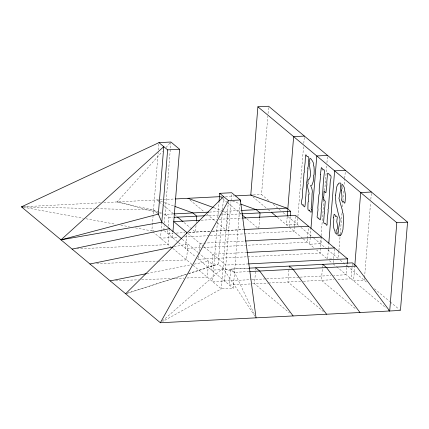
<?xml version="1.0" encoding="UTF-8"?>
<svg xmlns="http://www.w3.org/2000/svg" width="429" height="429" viewBox="0 0 429 429"><rect width="100%" height="100%" fill="white"/><g stroke="black" fill="none" stroke-linecap="round" stroke-linejoin="round"><path stroke-width="0.32" stroke-dasharray="2.15 1.61" d="M135.382 227.874L151.845 230.915L158.145 152.649M158.36 149.978L158.95 142.637M161.813 222.217L160.532 238.159L177.826 237.269M163.792 230.303L164.168 225.654M164.377 222.994L170.892 142.02M167.916 230.201L167.648 233.521L172.951 233.247M168.238 226.217L168.935 217.583L165.074 214.361L163.857 213.91M169.53 228.657L168.248 244.6L76.77 248.884M172.474 237.548L172.849 232.899M186.567 235.13L185.5 248.412L200.879 247.624M196.005 225.456L195.468 232.094L190.841 228.233M196.219 222.796L196.326 221.471M198.788 255.957L198.52 259.277L320.238 253.035L321.519 237.098M199.217 250.643L199.801 243.34L245.281 241.007M217.433 221.879L212.623 281.622L251.319 279.638M217.75 217.9L219.031 201.968M222.243 213.251L218.163 263.996L222.983 268.023L256.038 317.841M222.512 209.915L223.477 197.898M228.357 201.255L221.305 288.867L162.693 321.455M224.571 281.006L230.979 201.357M231.033 200.692L231.617 193.393M248.53 268.179L230.673 269.096L229.392 285.033L251.877 283.88M172.828 248.418L221.305 288.867L233.253 288.25L240.031 203.952M258.826 228.185L259.631 218.222M268.677 200.499L261.529 194.535L267.83 116.211M268.045 113.556L268.629 106.253M255.802 267.803L254.52 283.746L289.511 312.934M287.173 216.945L286.529 224.914L297.281 224.362L297.865 217.058M287.65 210.966L287.811 208.971M289.419 226.614L290.224 216.656M289.248 266.087L287.966 282.03L323.466 311.647M294.562 226.657L294.192 231.306L209.926 235.623M294.616 225.992L295.474 215.363M297.919 216.398L303.528 146.702M303.796 143.383L304.381 136.084M307.48 238.851L307.212 242.171L203.555 247.485M307.534 238.186L308.338 228.223M310.215 237.586L309.684 244.23L320.431 243.677L320.86 238.368M310.269 236.926L310.966 228.292M321.074 235.714L323.852 201.196M323.906 200.536L324.067 198.541M324.705 190.578L326.684 166.018M326.946 162.698L327.429 156.724M322.587 265.701L321.407 280.314L355.882 309.073M328.33 249.158L327.531 259.121L316.72 250.102M328.383 248.493L328.705 244.509M333.371 262.575L333.633 259.25M333.687 258.585L334.545 247.962M338.867 251.265L338.283 258.569L326.04 248.359M338.921 250.606L340.041 236.663M340.256 234.009L341.913 213.433M342.444 206.794L342.873 201.485M342.927 200.82L343.726 190.867M344.262 184.229L344.691 178.92M344.744 178.255L345.383 170.286M346.873 267.46L346.283 274.764L333.58 275.418M346.927 266.795L347.141 264.141M352.338 263.513L351.11 278.791L336.588 279.536M354.804 265.578L353.576 280.85L364.328 280.298L364.489 278.308M364.543 277.643L370.576 202.638M370.844 199.319L371.326 193.345M161.186 213.358L117.117 201.941L162.452 151.432M166.007 147.469L170.447 142.519M162.371 320.994L222.983 268.023L234.534 272.313L249.083 271.568M188.508 273.766L213.905 265.68L218.163 263.996L187.532 273.852M126.276 293.565L186.894 274.056M127.547 293.163L187.87 273.965M174.153 246.755L187.859 243.951L186.577 259.888L158.585 261.079M146.938 273.563L191.543 264.661M194.171 264.135L208.601 261.256L207.32 277.193L186.556 277.987M23.456 206.74L100.391 202.799M103.738 202.627L162.827 199.598M163.487 199.56L174.721 198.986M222.243 198.37L220.184 196.654L222.179 196.552M225.504 196.38L234.154 195.94M253.308 194.954L261.529 194.535M173.021 213.953L165.074 214.361L163.776 214.028M209.411 212.087L221.305 211.481M221.965 211.443L241.06 210.467M168.935 217.583L172.908 217.38M205.341 215.717L219.219 215.004M219.879 214.972L241.629 213.857M201.174 220.2L216.559 219.412M219.235 219.273L241.972 218.109M151.845 230.915L154.499 230.781M188.787 232.368L211.524 231.204M212.194 231.167L242.959 229.59M176.26 233.081L184.872 232.636M188.846 232.432L210.006 231.349M212.65 231.215L242.98 229.66M184.513 236.926L209.255 235.66M246.932 252.456L212.827 254.204L211.545 270.141L248.997 268.222M329.429 259.025L333.22 258.826M248.589 263.905L225.852 265.068L203.813 246.68M251.989 279.601L266.034 278.882M266.699 278.85L299.469 277.166M300.139 277.134L330.904 275.557M252.536 283.848L267.9 283.06M268.565 283.022L300.675 281.376M303.351 281.242L333.95 279.67M96.611 263.706L157.92 261.105M115.562 280.689L138.336 279.821M141.683 279.692L183.875 278.089M22.115 206.864L94.16 208.623M96.825 208.687L153.523 210.071L161.427 213.009M23.423 207.212L83.355 218.27M85.988 218.758L115.626 224.228M120.892 225.204L129.456 226.78M117.117 201.941L153.523 210.071L158.349 214.092M220.184 196.654L222.667 197.554M232.604 201.147L239.43 203.619M214.012 207.749L223.949 211.341L227.804 214.564L226.523 230.502L216.232 221.916M159.985 201.024L156.88 199.898L158.939 201.619M160.607 201.249L163.712 202.37M164.334 202.595L174.265 206.193M273.273 204.333L278.383 208.596M278.893 209.02L280.936 210.725M282.979 212.43L286.041 214.988M288.084 216.693L298.825 225.649M300.879 227.365L313.229 237.666M313.744 238.1L325.531 247.935M340.326 260.274L346.964 265.814M347.474 266.237L367.38 282.845M374.501 288.787L389.763 301.523M390.272 301.946L399.431 309.582M252.82 196.788L267.632 209.148M268.141 209.572L270.184 211.277M277.338 217.24L288.422 226.491M289.366 227.279L302.708 238.406M303.206 238.824L314.709 248.423M329.44 260.714L332.309 263.106M333.263 263.899L336.266 266.409M336.77 266.827L386.138 308.017M222.758 198.799L227.386 202.665M227.901 203.094L241.28 214.253M246.938 218.978L258.773 228.85M189.993 200.027L203.888 211.615M206.971 214.189L215.717 221.487M159.454 202.048L162.543 204.622M163.052 205.051L173.343 213.637M175.402 215.353L176.432 216.211M184.148 222.651L190.326 227.804M187.784 233.306L203.308 246.262M230.673 269.096L234.534 272.313L254.622 314.843M182.261 239.28L197.978 252.391M198.482 252.815L213.905 265.68M164.275 230.705L177.981 242.144M178.485 242.562L195.517 256.767M197.517 258.44L233.253 288.25M152.869 231.767L170.796 246.723"/><path stroke-width="0.64" d="M290.277 215.991L290.647 211.341L286.792 208.119L250.777 195.088L257.883 106.805L268.629 106.253L407.55 222.152L400.445 310.435L160.371 322.747L21.45 206.848L158.95 142.637L167.632 149.877L161.813 222.217L158.349 214.092L163.776 146.659L61.004 239.843L161.813 222.217L181.751 238.851M172.957 231.569L179.574 149.265L170.892 142.02L158.95 142.637M186.674 233.8L186.781 232.47L173.756 221.605L199.839 220.27M196.38 220.806L196.75 216.157L192.894 212.934L174.887 206.419M219.085 201.303L219.728 193.34L231.671 192.728L240.353 199.973L256.038 317.841M240.245 201.298L240.353 199.973L228.41 200.584L219.728 193.34M259.679 217.557L260.054 212.907L256.199 209.69L240.674 204.07M287.226 216.28L287.65 210.966M287.811 208.971L293.634 136.631L304.381 136.084M310.966 228.292L316.784 155.952L327.536 155.4M328.812 243.179L334.631 170.839L345.383 170.286M347.195 263.476L347.565 258.826L295.474 215.363L242.642 218.071M354.858 264.913L360.682 192.573L371.428 192.02M388.679 310.135L389.698 310.987L396.798 222.705L257.883 106.805M160.371 322.747L228.41 200.584M125.638 293.768L223.584 196.562M61.004 239.843L158.349 214.092M72.099 249.099L169.53 228.657M89.945 263.991L172.844 247.024M110.205 280.893L146.284 273.691M167.632 149.877L179.574 149.265M175.381 198.954L220.184 196.654M235.483 195.871L252.043 195.018M173.686 213.921L208.751 212.124M241.72 210.43L286.792 208.119M174.233 217.31L204.681 215.749M241.629 213.857L290.647 211.341M243.624 229.558L308.494 226.228M396.798 222.705L407.55 222.152M245.281 241.007L321.519 237.098M246.932 252.456L334.545 247.962M248.589 263.905L347.565 258.826M249.19 268.141L352.391 262.854L356.252 266.071L389.698 310.987M249.742 271.53L356.252 266.071M21.45 206.848L22.769 207.089M187.934 198.305L213.39 207.523M271.208 212.13L276.314 216.393M322.688 264.377L326.549 267.594L359.995 312.51M242.31 215.111L245.908 218.114M289.248 266.087L293.104 269.31L326.555 314.221M255.802 267.803L259.663 271.026L293.109 315.937M177.461 217.069L183.119 221.793M335.575 195.104C334.947 197.774 336.143 200.793 335.837 203.169C337.307 208.312 337.913 213.964 340.015 218.758C340.299 223.171 338.073 227.188 338.551 231.499L338.02 232.995L338.014 235.607L339.328 235.886L339.999 234.347L340.353 235.768L341.747 233.607L342.986 229.301L343.591 218.806L343.044 213.288L342.38 212.366L342.326 210.151L338.98 198.396L340.401 190.621L340.342 187.355L340.953 183.757L340.454 182.974L338.771 183.172L338.068 184.561L337.628 184.497L336.69 187.076L335.575 195.104M333.601 217.433L333.842 219.879C333.001 223.23 333.151 227.391 334.658 230.566L335.001 230.705L334.995 232.196L336.422 234.207L337.044 233.451L336.695 229.73L337.28 229.038L337.693 226.078L336.76 221.637L337.328 217.053L336.577 216.189L336.03 216.05L335.548 216.597L335.14 215.063L334.121 214.21L333.601 217.433M341.42 190.347L341.993 197.104L341.548 200.461L342.825 201.753L343.243 201.281L344.449 203.11L344.895 203.051C345.474 199.131 345.731 194.895 344.798 191.077L344.192 187.285L342.514 184.465L342.042 184.572L341.779 185.87L342.079 188.733L341.575 189.135L341.42 190.347M311.465 209.502L311.202 212.307L310.06 211.615L309.513 210.038L309.191 210.666L308.167 209.958L307.888 208.682L308.017 202.735L308.274 201.609L308.805 201.303L308.354 199.212L308.751 194.316L309.137 194.262C309.052 190.841 306.874 187.784 307.765 184.304L308.322 183.574L307.899 182.625L308.124 179.821L308.462 179.284L309.32 179.086C311.878 174.077 309.556 168.919 309.416 163.798L309.974 163.068L309.582 161.695L309.802 158.966L310.076 158.408L310.735 158.698C312.232 160.564 314.269 163.143 313.374 165.68L313.99 166.42L314.216 170.49L314.071 174.555L313.32 175.869C314.43 178.904 313.009 182.395 311.862 185.253L310.542 185.575C311.754 187.918 312.805 190.782 312.108 193.458L311.545 207.4L311.068 208.269L311.465 209.502M320.436 174.335C320.678 180.663 318.597 187.103 319.396 193.484L318.903 194.868L317.803 207.77L318.007 209.652L317.09 217.031L318.275 218.393L318.774 217.986L318.967 218.897L320.27 219.836L320.726 218.2L321.396 209.867L321.149 208.918L322.479 196.804L322.233 194.734L322.656 193.887L323.504 180.03L324.522 171.021L323.986 169.68L323.445 169.546L322.924 170.066L322.592 168.946L321.337 167.541L320.436 174.335M307.92 168.747L307.003 180.979L306.531 182.454L306.751 184.127L305.77 196.68C305.008 199.844 305.63 203.271 304.869 206.515L304.504 206.907L304.038 206.515L303.282 205.582L303.051 204.499L302.44 205.18C300.413 203.555 301.877 200.027 302.284 197.957L302.483 190.798L303.169 185.918L303.973 173L304.461 172.061L304.177 170.78L305.158 162.264L305.448 155.035L306.049 154.864L307.137 156.665L307.722 156.333L308.338 156.698L308.859 157.883L308.161 166.935L307.738 167.476L307.92 168.747M323.38 197.26L323.294 199.801L323.622 200.145L324.453 200.021L325.252 201.432L324.442 211.138L324.619 213.304L324.222 213.867L323.616 222.099L324.083 223.236L324.882 223.718L325.397 223.364L326.56 225.305L327.086 224.994L327.23 219.519L328.223 210.859L327.938 209.647L328.426 208.708L330.351 180.368C330.909 178.764 331.848 175.885 329.949 174.801L329.365 175.134L328.829 173.724L327.611 173.171L326.769 182.159L326.893 184.652L325.927 192.659L325.075 192.621L324.823 191.742L324.072 191.168L323.852 195.785L323.38 197.26"/></g></svg>
